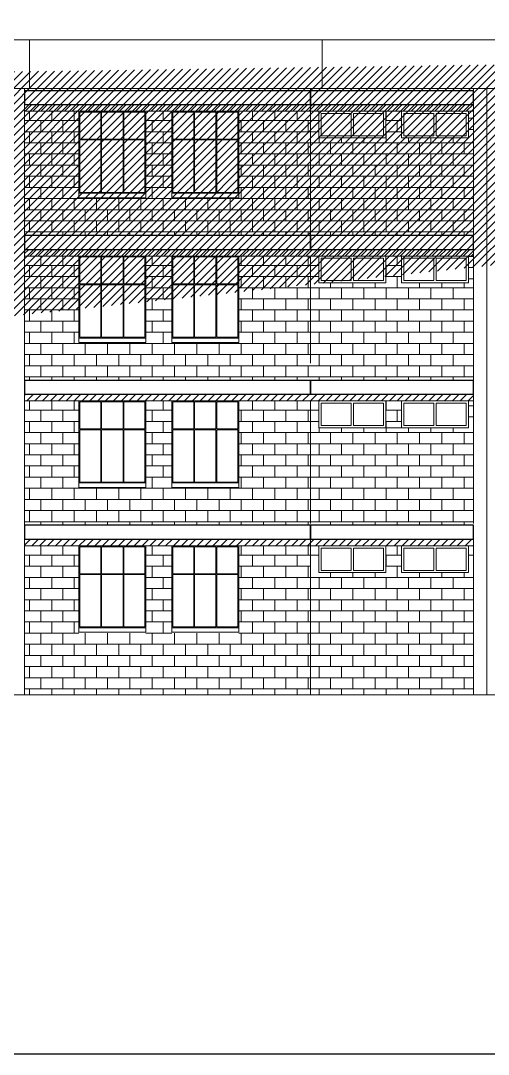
# Model space of a CAD drawing. Header units: millimetres. Extents: x 3614 to 12428, y -844 to 6844.
# Drawn here: x 5672.3 to 5682.79, y -482.44 to -459.25 of the extents above; entities that cross this region are included whole.
import ezdxf

# ---------------------------------------------------------------- set-up
doc = ezdxf.new("R2010")
doc.units = ezdxf.units.MM
doc.header["$LTSCALE"] = 40
doc.header["$MEASUREMENT"] = 0
doc.linetypes.add('DASHED', pattern=[0.75, 0.5, -0.25])
for name, color, linetype, lineweight in [('Beam', 254, 'CONTINUOUS', 25), ('CLL LEV.', 15, 'CONTINUOUS', 18), ('E1', 7, 'CONTINUOUS', 20), ('E2', 250, 'CONTINUOUS', 20), ('E3', 251, 'CONTINUOUS', 18), ('E4', 252, 'CONTINUOUS', 18), ('Hidden', 30, 'DASHED', 18), ('Ventilator', 6, 'DASHED', 18), ('Window', 150, 'CONTINUOUS', 15)]:
    doc.layers.add(name, color=color, linetype=linetype, lineweight=lineweight)
pattern_1 = [(0, (0, -27.99403), (0, 0.25), []), (90, (0, -27.99403), (-0.5, 0), [0.25, -0.25]), (90, (0.25, -27.99403), (-0.5, 0), [-0.25, 0.25])]

# ---------------------------------------------------------------- blocks, each defined once
blk = doc.blocks.new('RET')
at = {"layer": 'CLL LEV.', "ltscale": 0.05}
blk.add_lwpolyline([(-0.05, -0.15), (1.45, -0.15), (1.45, -0.05), (-0.05, -0.05)], close=True, dxfattribs=at)
at = {"layer": 'Window', "ltscale": 0.05}
for points in [[(1.45, -0.05), (-0.05, -0.05), (-0.05, 1.79), (1.45, 1.79)], [(0.44, 1.165), (-0.03, 1.165), (-0.03, 1.77), (0.44, 1.77)], [(0.46, 1.165), (0.94, 1.165), (0.94, 1.77), (0.46, 1.77)], [(0.96, 1.77), (1.43, 1.77), (1.43, 1.165), (0.96, 1.165)], [(0.44, -0.03), (-0.03, -0.03), (-0.03, 1.145), (0.44, 1.145)], [(0.46, 1.145), (0.94, 1.145), (0.94, -0.03), (0.46, -0.03)], [(0.96, -0.03), (1.43, -0.03), (1.43, 1.145), (0.96, 1.145)]]:
    blk.add_lwpolyline(points, close=True, dxfattribs=at)
blk = doc.blocks.new('RTY')
at = {"layer": 'Ventilator', "linetype": 'ByBlock', "ltscale": 0.05}
for p, q in [((0, 0.6), (0, 0)), ((1.5, 0.6), (0, 0.6)), ((0.05, 0.55), (0.05, 0.05)), ((0.725, 0.55), (0.05, 0.55)), ((0.725, 0.55), (0.725, 0.05)), ((1.45, 0.55), (0.775, 0.55)), ((0.775, 0.55), (0.775, 0.05)), ((1.45, 0.05), (1.45, 0.55)), ((1.5, 0), (1.5, 0.6)), ((0, 0), (1.5, 0)), ((0.05, 0.05), (0.725, 0.05)), ((0.775, 0.05), (1.45, 0.05))]:
    blk.add_line(p, q, dxfattribs=at)

msp = doc.modelspace()

# ---------------------------------------------------------------- hatches: boundary and pattern name
at = {"layer": 'E3', "lineweight": 5, "ltscale": 0.05}
h = msp.add_hatch(dxfattribs=at)
h.set_pattern_fill('BRICK', color=256)
h.set_pattern_definition(pattern_1)
h.paths.add_polyline_path([(5677.1926, -464.0752), (5673.6076, -464.0752), (5673.6076, -463.2252), (5677.1926, -463.2252)])
h.paths.add_polyline_path([(5673.6076, -467.3252), (5672.3894, -467.3252), (5672.3894, -464.5352), (5673.6076, -464.5352)])
h.paths.add_polyline_path([(5677.1926, -467.3252), (5673.6076, -467.3252), (5673.6076, -466.4752), (5677.1926, -466.4752)])
h.paths.add_polyline_path([(5677.1926, -464.5352), (5678.8062, -464.5352), (5678.8062, -467.3252), (5677.1926, -467.3252)])
h.paths.add_polyline_path([(5673.6076, -470.5752), (5672.3894, -470.5752), (5672.3894, -467.7852), (5673.6076, -467.7852)])
h.paths.add_polyline_path([(5677.1926, -470.5752), (5673.6076, -470.5752), (5673.6076, -469.7252), (5677.1926, -469.7252)])
h.paths.add_polyline_path([(5677.1926, -467.7852), (5678.8062, -467.7852), (5678.8062, -470.5752), (5677.1926, -470.5752)])
h.paths.add_polyline_path([(5673.6076, -474.3752), (5672.3894, -474.3752), (5672.3894, -471.0352), (5673.6076, -471.0352)])
h.paths.add_polyline_path([(5677.1926, -474.3752), (5673.6076, -474.3752), (5673.6076, -472.9952), (5677.1926, -472.9952)])
h.paths.add_polyline_path([(5677.1926, -471.0352), (5678.8062, -471.0352), (5678.8062, -474.3752), (5677.1926, -474.3752)])
h.paths.add_polyline_path([(5677.1926, -462.1952), (5678.8062, -462.1952), (5678.8062, -464.0752), (5677.1926, -464.0752)])
h.paths.add_polyline_path([(5678.8062, -462.1952), (5677.1926, -462.1952), (5677.1926, -461.2852), (5678.8062, -461.2852)])
h.paths.add_polyline_path([(5675.6926, -463.2252), (5675.1076, -463.2252), (5675.1076, -461.2852), (5675.6926, -461.2852)])
h.paths.add_polyline_path([(5673.6076, -462.7152), (5672.3894, -462.7152), (5672.3894, -461.2852), (5673.6076, -461.2852)])
h.paths.add_polyline_path([(5672.3894, -462.7188), (5673.6076, -462.7188), (5673.6076, -464.0752), (5672.3894, -464.0752)])
h.paths.add_polyline_path([(5675.6926, -466.4752), (5675.1076, -466.4752), (5675.1076, -464.5352), (5675.6926, -464.5352)])
h.paths.add_polyline_path([(5675.6926, -469.7252), (5675.1076, -469.7252), (5675.1076, -467.7852), (5675.6926, -467.7852)])
h.paths.add_polyline_path([(5675.6937, -472.9952), (5675.1087, -472.9952), (5675.1076, -471.0352), (5675.6926, -471.0352)])
at = {"layer": 'E4', "lineweight": 5, "ltscale": 0.05}
h = msp.add_hatch(dxfattribs=at)
h.set_pattern_fill('BRICK', color=256)
h.set_pattern_definition(pattern_1)
h.paths.add_polyline_path([(5682.4612, -474.3752), (5678.8062, -474.3752), (5678.8062, -471.6352), (5682.4612, -471.6352)])
h.paths.add_polyline_path([(5682.4612, -470.5752), (5678.8062, -470.5752), (5678.8062, -468.3852), (5682.4612, -468.3852)])
h.paths.add_polyline_path([(5682.4612, -467.3252), (5678.8062, -467.3252), (5678.8062, -465.1352), (5682.4612, -465.1352)])
h.paths.add_polyline_path([(5678.8062, -465.1372), (5678.9926, -465.1372), (5678.9926, -464.5352), (5678.8062, -464.5352)])
h.paths.add_polyline_path([(5680.4926, -465.1352), (5680.8462, -465.1352), (5680.8462, -464.5352), (5680.4926, -464.5352)])
h.paths.add_polyline_path([(5678.8062, -461.8852), (5678.9926, -461.8852), (5678.9926, -461.2852), (5678.8062, -461.2852)])
h.paths.add_polyline_path([(5682.4612, -464.0752), (5678.8062, -464.0752), (5678.8062, -461.8852), (5682.4612, -461.8852)])
h.paths.add_polyline_path([(5680.4926, -461.8643), (5680.8462, -461.8643), (5680.8462, -461.2852), (5680.4926, -461.2852)])
h.paths.add_polyline_path([(5680.4926, -468.3852), (5680.8462, -468.3852), (5680.8462, -467.7852), (5680.4926, -467.7852)])
h.paths.add_polyline_path([(5678.8062, -468.3833), (5678.9926, -468.3833), (5678.9926, -467.7852), (5678.8062, -467.7852)])
h.paths.add_polyline_path([(5680.4926, -471.6356), (5680.8462, -471.6356), (5680.8462, -471.0352), (5680.4926, -471.0352)])
h.paths.add_polyline_path([(5678.8062, -471.2852), (5678.9926, -471.2852), (5678.9926, -471.0352), (5678.8062, -471.0352)])
h = msp.add_hatch(dxfattribs=at)
h.set_pattern_fill('BRICK', color=256)
h.set_pattern_definition([(0, (0, -17.19403), (0, 0.25), []), (90, (0, -17.19403), (-0.5, 0), [0.25, -0.25]), (90, (0.25, -17.19403), (-0.5, 0), [-0.25, 0.25])])
h.paths.add_polyline_path([(5682.3462, -461.8852), (5682.4612, -461.8852), (5682.4612, -461.2852), (5682.3462, -461.2852)])
h = msp.add_hatch(dxfattribs=at)
h.set_pattern_fill('BRICK', color=256)
h.set_pattern_definition([(0, (0, -20.79403), (0, 0.25), []), (90, (0, -20.79403), (-0.5, 0), [0.25, -0.25]), (90, (0.25, -20.79403), (-0.5, 0), [-0.25, 0.25])])
h.paths.add_polyline_path([(5682.3462, -465.2422), (5682.4612, -465.2422), (5682.4612, -464.5352), (5682.3462, -464.5352)])
h = msp.add_hatch(dxfattribs=at)
h.set_pattern_fill('BRICK', color=256)
h.set_pattern_definition([(0, (0, -24.39403), (0, 0.25), []), (90, (0, -24.39403), (-0.5, 0), [0.25, -0.25]), (90, (0.25, -24.39403), (-0.5, 0), [-0.25, 0.25])])
h.paths.add_polyline_path([(5682.3462, -468.3852), (5682.4612, -468.3852), (5682.4612, -467.7852), (5682.3462, -467.7852)])
h = msp.add_hatch(dxfattribs=at)
h.set_pattern_fill('BRICK', color=256)
h.set_pattern_definition(pattern_1)
h.paths.add_polyline_path([(5682.3462, -471.2852), (5682.4612, -471.2852), (5682.4612, -471.0352), (5682.3462, -471.0352)])
at = {"layer": 'Hidden', "linetype": 'Continuous', "lineweight": 0, "ltscale": 0.05}
h = msp.add_hatch(dxfattribs=at)
h.set_pattern_fill('ANSI31', color=256)
h.set_pattern_definition([(45, (164.59877, -0.86372), (-0.0883883476, 0.0883883476), [])])
edge = h.paths.add_edge_path()
edge.add_line((5637.0422, -460.8989), (5636.7422, -460.8989))
edge.add_line((5636.7422, -460.8989), (5636.7422, -460.8239))
edge.add_line((5636.7422, -460.8239), (5637.0422, -460.8114))
edge.add_line((5637.3422, -463.4664), (5636.7422, -463.4664))
edge.add_line((5636.7422, -463.4664), (5636.7422, -463.3914))
edge.add_line((5636.7422, -463.3914), (5637.3422, -463.3664))
edge.add_line((5637.3422, -466.7164), (5636.7422, -466.7164))
edge.add_line((5636.7422, -466.7164), (5636.7422, -466.6414))
edge.add_line((5636.7422, -466.6414), (5637.3422, -466.6164))
edge.add_line((5637.3422, -469.6559), (5636.7422, -469.6559))
edge.add_line((5636.7422, -469.6559), (5636.7422, -469.5809))
edge.add_line((5636.7422, -469.5809), (5637.3422, -469.5559))
edge.add_line((5703.1022, -462.6027), (5703.7022, -462.6027))
edge.add_line((5703.7022, -462.6027), (5703.7022, -462.5277))
edge.add_line((5703.7022, -462.5277), (5703.1022, -462.5027))
edge.add_line((5703.1022, -465.8527), (5703.7022, -465.8527))
edge.add_line((5703.7022, -465.8527), (5703.7022, -465.7777))
edge.add_line((5703.7022, -465.7777), (5703.1022, -465.7527))
edge.add_line((5703.1242, -468.7922), (5703.7022, -468.7922))
edge.add_line((5703.7022, -468.7922), (5703.7022, -468.7172))
edge.add_line((5703.7022, -468.7172), (5703.1022, -468.6922))
edge.add_line((5703.4022, -460.0352), (5703.7022, -460.0352))
edge.add_line((5703.7022, -460.0352), (5703.7022, -459.9602))
edge.add_line((5703.7022, -459.9602), (5703.4022, -459.9489))
at = {"layer": 'Hidden', "linetype": 'Continuous', "lineweight": 5, "ltscale": 0.05}
h = msp.add_hatch(dxfattribs=at)
h.set_pattern_fill('ANSI31', color=256)
h.set_pattern_definition([(45, (0, -27.99403), (-0.0883883476, 0.0883883476), [])])
h.paths.add_polyline_path([(5672.3894, -470.8852), (5682.4612, -470.8852), (5682.4612, -471.0352), (5672.3894, -471.0352)])
h.paths.add_polyline_path([(5672.3894, -467.6352), (5682.4612, -467.6352), (5682.4612, -467.7852), (5672.3894, -467.7852)])
h.paths.add_polyline_path([(5672.3894, -464.3852), (5682.4612, -464.3852), (5682.4612, -464.5352), (5672.3894, -464.5352)])
h.paths.add_polyline_path([(5672.3894, -461.1352), (5682.4612, -461.1352), (5682.4612, -461.2852), (5672.3894, -461.2852)])

# ---------------------------------------------------------------- linework, layer by layer
at = {"layer": 'Beam', "ltscale": 0.05}
msp.add_line((5672.3894, -461.1352), (5678.8062, -461.1352), dxfattribs=at)
for points in [[(5438.4239, -358.7255), (5799.6085, -358.7255), (5799.6085, -482.4431), (5438.4239, -482.4431)], [(5672.3894, -461.1352), (5678.8062, -461.1352), (5678.8062, -460.8252), (5672.3894, -460.8252)], [(5678.8062, -461.1352), (5682.4612, -461.1352), (5682.4612, -460.8252), (5678.8062, -460.8252)], [(5672.3894, -464.3852), (5678.8062, -464.3852), (5678.8062, -464.0752), (5672.3894, -464.0752)], [(5678.8062, -464.3852), (5682.4612, -464.3852), (5682.4612, -464.0752), (5678.8062, -464.0752)], [(5672.3894, -467.6352), (5678.8062, -467.6352), (5678.8062, -467.3252), (5672.3894, -467.3252)], [(5678.8062, -467.6352), (5682.4612, -467.6352), (5682.4612, -467.3252), (5678.8062, -467.3252)], [(5672.3894, -470.8852), (5678.8062, -470.8852), (5678.8062, -470.5752), (5672.3894, -470.5752)], [(5678.8062, -470.8852), (5682.4612, -470.8852), (5682.4612, -470.5752), (5678.8062, -470.5752)]]:
    msp.add_lwpolyline(points, close=True, dxfattribs=at)
at = {"layer": 'E1', "linetype": 'Continuous', "ltscale": 0.05}
for p, q in [((5686.4246, -474.3752), (5635.2305, -474.3752)), ((5654.0198, -474.3752), (5705.2139, -474.3752))]:
    msp.add_line(p, q, dxfattribs=at)
at = {"layer": 'E2', "ltscale": 0.05}
for p, q in [((5667.799, -459.6852), (5672.4972, -459.6852)), ((5672.4972, -460.7752), (5672.4972, -459.6852)), ((5667.799, -460.7752), (5672.4972, -460.7752)), ((5672.3894, -460.7752), (5672.3894, -474.3752))]:
    msp.add_line(p, q, dxfattribs=at)
at = {"layer": 'E3', "linetype": 'Continuous', "ltscale": 0.05}
for p, q in [((5679.0622, -459.6852), (5672.4972, -459.6852)), ((5679.0622, -460.7752), (5679.0622, -459.6852)), ((5672.4972, -460.7752), (5679.0622, -460.7752)), ((5678.8062, -460.7752), (5678.8062, -464.0752)), ((5678.8062, -464.5352), (5678.8062, -466.9352)), ((5678.8062, -467.7852), (5678.8062, -470.5352)), ((5678.8062, -470.6852), (5678.8062, -474.3752))]:
    msp.add_line(p, q, dxfattribs=at)
at = {"layer": 'E4', "linetype": 'Continuous', "ltscale": 0.05}
for p, q in [((5679.0622, -459.6852), (5683.0792, -459.6852)), ((5679.0622, -460.7752), (5683.0792, -460.7752))]:
    msp.add_line(p, q, dxfattribs=at)
for points in [[(5682.4612, -470.6852), (5682.4612, -474.3752), (5682.7612, -474.3752), (5682.7612, -460.7752), (5682.4612, -460.7752), (5682.4612, -464.0752)], [(5682.4612, -464.5352), (5682.4612, -467.3252)], [(5682.4612, -467.7852), (5682.4612, -470.5352)]]:
    msp.add_lwpolyline(points, dxfattribs=at)
at = {"layer": 'E4', "lineweight": 5, "ltscale": 0.05}
msp.add_lwpolyline([(5680.4926, -468.3852), (5680.8462, -468.3852), (5680.8462, -467.7852), (5680.4926, -467.7852)], close=True, dxfattribs=at)
at = {"layer": 'Hidden', "linetype": 'Continuous', "lineweight": 5, "ltscale": 0.05}
for points in [[(5672.3894, -461.1352), (5682.4612, -461.1352), (5682.4612, -461.2852), (5672.3894, -461.2852)], [(5672.3894, -464.3852), (5682.4612, -464.3852), (5682.4612, -464.5352), (5672.3894, -464.5352)], [(5672.3894, -467.6352), (5682.4612, -467.6352), (5682.4612, -467.7852), (5672.3894, -467.7852)], [(5672.3894, -470.8852), (5682.4612, -470.8852), (5682.4612, -471.0352), (5672.3894, -471.0352)]]:
    msp.add_lwpolyline(points, close=True, dxfattribs=at)

# ---------------------------------------------------------------- block references
at = {"layer": 'Ventilator', "linetype": 'ByBlock'}
for p in [(5678.9926, -461.8852), (5678.9926, -465.1352), (5678.9926, -468.3852), (5678.9926, -471.6352)]:
    msp.add_blockref('RTY', p, dxfattribs=at)
at = {"layer": 'Ventilator', "linetype": 'ByBlock', "xscale": -1}
for p in [(5682.3462, -461.8852), (5682.3462, -465.1352), (5682.3462, -468.3852), (5682.3462, -471.6352)]:
    msp.add_blockref('RTY', p, dxfattribs=at)
at = {"layer": 'Window'}
for p in [(5673.6576, -463.0752), (5673.6576, -466.3252), (5673.6576, -469.5752), (5673.6576, -472.8252)]:
    msp.add_blockref('RET', p, dxfattribs=at)
at = {"layer": 'Window', "xscale": -1}
for p in [(5677.1426, -463.0752), (5677.1426, -466.3252), (5677.1426, -469.5752), (5677.1426, -472.8252)]:
    msp.add_blockref('RET', p, dxfattribs=at)

doc.saveas('drawing.dxf')
